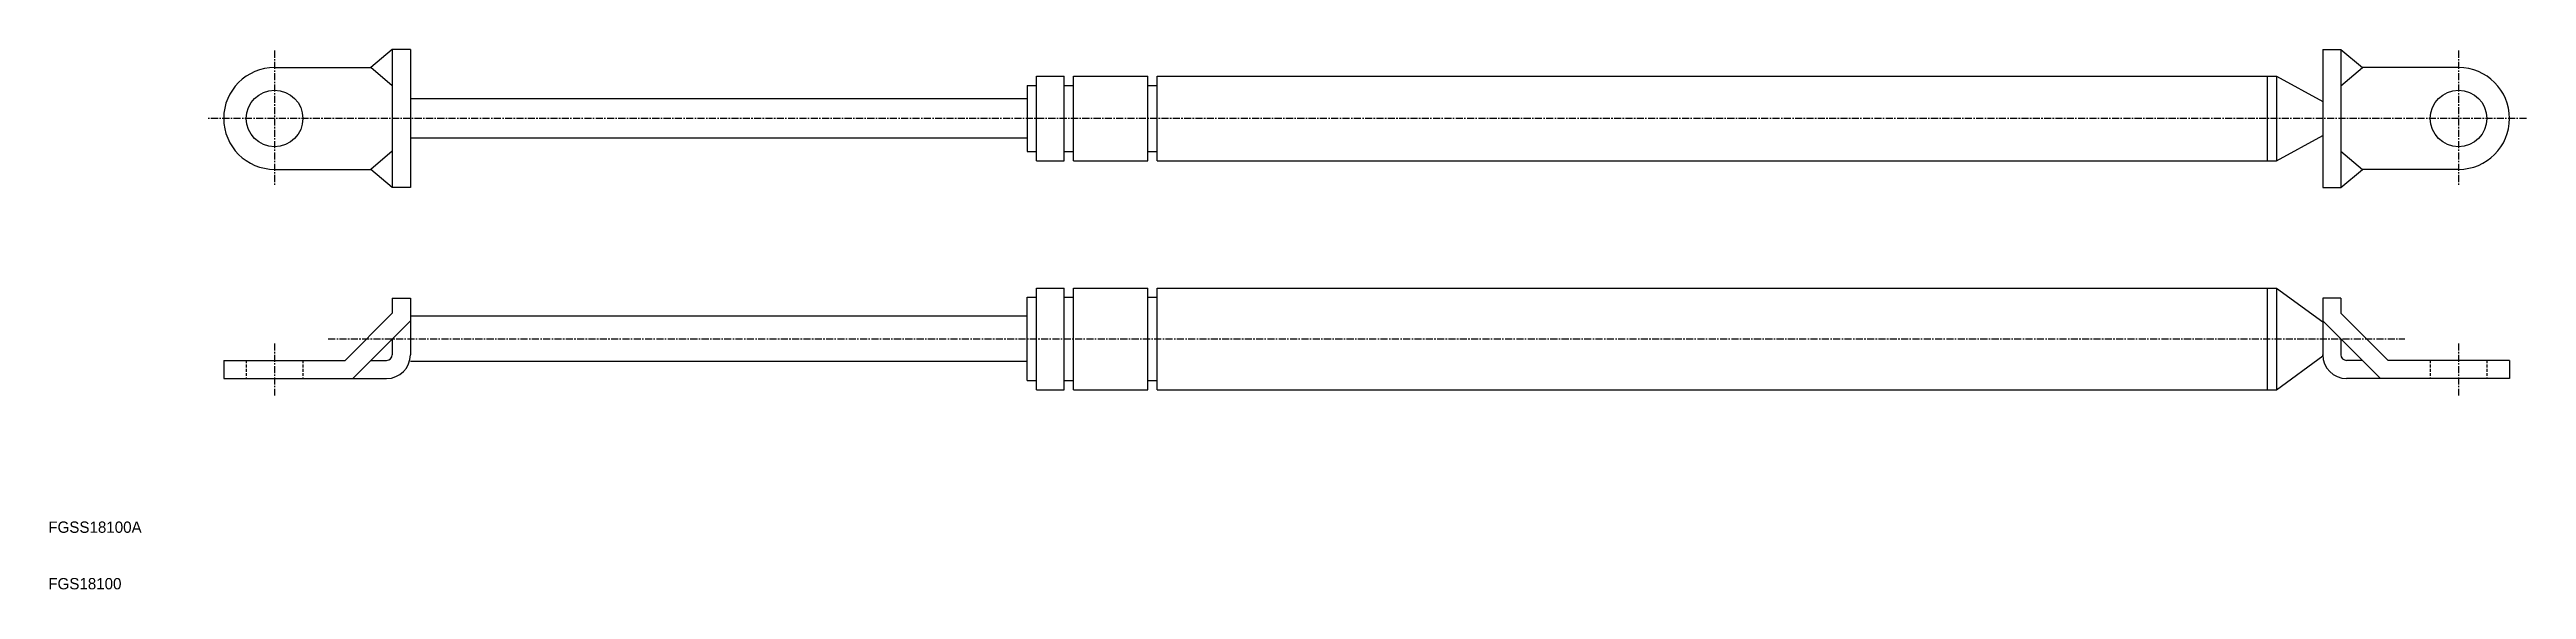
# Model space of a CAD drawing. Extents: x 10 to 448, y 10 to 105.
import ezdxf

# ---------------------------------------------------------------- set-up
doc = ezdxf.new("R2010")
doc.units = 0
doc.linetypes.add('CENTER', pattern=[2, 1.25, -0.25, 0.25, -0.25])
doc.linetypes.add('DASHED', pattern=[0.75, 0.5, -0.25])
doc.layers.get('0').update_dxf_attribs({"linetype": 'CONTINUOUS'})
doc.layers.add('CENTER', color=1, linetype='CENTER')

msp = doc.modelspace()

# ---------------------------------------------------------------- linework, layer by layer
at = {"color": 7, "linetype": 'CONTINUOUS'}
for p, q in [((70.8, 105.5), (67, 102.3)), ((70.8, 105.5), (70.8, 81.1)), ((74, 105.5), (70.8, 105.5)), ((74, 105.5), (74, 81.1)), ((412, 105.5), (412, 81.1)), ((412, 105.5), (415.2, 105.5)), ((415.2, 105.5), (415.2, 81.1)), ((415.2, 105.5), (419, 102.3)), ((50, 102.3), (67, 102.3)), ((70.8, 99.1), (67, 102.3)), ((184.64, 100.8), (189.56, 100.8)), ((184.64, 85.8), (184.64, 100.8)), ((189.56, 85.8), (189.56, 100.8)), ((191.2, 100.8), (204.32, 100.8)), ((191.2, 85.8), (191.2, 100.8)), ((204.32, 85.8), (204.32, 100.8)), ((205.96, 100.8), (403.8, 100.8)), ((205.96, 85.8), (205.96, 100.8)), ((402.16, 100.8), (402.16, 85.8)), ((403.8, 100.8), (412, 96.3)), ((403.8, 100.8), (403.8, 85.8)), ((415.2, 99.1), (419, 102.3)), ((436, 102.3), (419, 102.3)), ((183, 96.8), (74, 96.8)), ((183, 99.16), (184.64, 99.16)), ((183, 99.16), (183, 87.44)), ((189.56, 99.16), (191.2, 99.16)), ((204.32, 99.16), (205.96, 99.16)), ((183, 89.8), (74, 89.8)), ((403.8, 85.8), (412, 90.3)), ((50, 84.3), (67, 84.3)), ((70.8, 87.5), (67, 84.3)), ((70.8, 81.1), (67, 84.3)), ((183, 87.44), (184.64, 87.44)), ((184.64, 85.8), (189.56, 85.8)), ((189.56, 87.44), (191.2, 87.44)), ((191.2, 85.8), (204.32, 85.8)), ((204.32, 87.44), (205.96, 87.44)), ((205.96, 85.8), (403.8, 85.8)), ((415.2, 87.5), (419, 84.3)), ((415.2, 81.1), (419, 84.3)), ((436, 84.3), (419, 84.3)), ((74, 81.1), (70.8, 81.1)), ((412, 81.1), (415.2, 81.1)), ((70.8, 61.5), (70.8, 58.83)), ((70.8, 61.5), (74, 61.5)), ((74, 61.5), (74, 51.5)), ((183, 46.94), (183, 61.66)), ((183, 61.66), (184.64, 61.66)), ((184.64, 45.3), (184.64, 63.3)), ((184.64, 63.3), (189.56, 63.3)), ((189.56, 45.3), (189.56, 63.3)), ((189.56, 61.66), (191.2, 61.66)), ((191.2, 45.3), (191.2, 63.3)), ((191.2, 63.3), (204.32, 63.3)), ((204.32, 45.3), (204.32, 63.3)), ((204.32, 61.66), (205.96, 61.66)), ((205.96, 63.3), (403.8, 63.3)), ((205.96, 45.3), (205.96, 63.3)), ((402.16, 63.3), (402.16, 45.3)), ((403.8, 63.3), (403.8, 45.3)), ((403.8, 63.3), (412, 57.3)), ((412, 61.5), (412, 51.5)), ((415.2, 61.5), (412, 61.5)), ((415.2, 61.5), (415.2, 58.83)), ((70.8, 58.83), (62.47, 50.5)), ((74, 57.5), (63.8, 47.3)), ((183, 58.3), (74, 58.3)), ((412, 57.5), (422.2, 47.3)), ((415.2, 58.83), (423.53, 50.5)), ((70.8, 54.3), (70.8, 51.5)), ((415.2, 54.3), (415.2, 51.5)), ((41, 50.5), (62.47, 50.5)), ((41, 50.5), (41, 47.3)), ((67, 50.5), (69.8, 50.5)), ((74, 51.3), (74, 51.5)), ((183, 50.3), (74, 50.3)), ((403.8, 45.3), (412, 51.3)), ((412, 51.3), (412, 51.5)), ((419, 50.5), (416.2, 50.5)), ((445, 50.5), (423.53, 50.5)), ((445, 50.5), (445, 47.3)), ((41, 47.3), (69.8, 47.3)), ((183, 46.94), (184.64, 46.94)), ((184.64, 45.3), (189.56, 45.3)), ((189.56, 46.94), (191.2, 46.94)), ((191.2, 45.3), (204.32, 45.3)), ((204.32, 46.94), (205.96, 46.94)), ((205.96, 45.3), (403.8, 45.3)), ((445, 47.3), (416.2, 47.3))]:
    msp.add_line(p, q, dxfattribs=at)
at = {"color": 3, "linetype": 'DASHED'}
for p, q in [((45, 50.5), (45, 47.3)), ((55, 50.5), (55, 47.3)), ((431, 50.5), (431, 47.3)), ((441, 50.5), (441, 47.3))]:
    msp.add_line(p, q, dxfattribs=at)
at = {"color": 7, "linetype": 'CONTINUOUS'}
for centre in [(50, 93.3), (436, 93.3)]:
    msp.add_circle(centre, 5, dxfattribs=at)
for centre, radius, start, end in [((50, 93.3), 9, 90, 270), ((436, 93.3), 9, 270, 90), ((69.8, 51.5), 1, 270, 0), ((69.8, 51.5), 4.2, 270, 0), ((416.2, 51.5), 4.2, 180, 270), ((416.2, 51.5), 1, 180, 270)]:
    msp.add_arc(centre, radius, start, end, dxfattribs=at)
at = {"layer": 'CENTER', "color": 1, "linetype": 'CENTER'}
for p, q in [((50, 105.3), (50, 81.3)), ((436, 105.3), (436, 81.3)), ((448, 93.3), (38, 93.3)), ((50, 53.5), (50, 44.3)), ((59.47, 54.3), (426.53, 54.3)), ((436, 53.5), (436, 44.3))]:
    msp.add_line(p, q, dxfattribs=at)

# ---------------------------------------------------------------- texts
at = {"color": 7, "linetype": 'CONTINUOUS'}
for s, p in [('FGSS18100A', (10, 20)), ('FGS18100', (10, 10))]:
    msp.add_text(s, height=2, dxfattribs=at).set_placement(p)

doc.saveas('drawing.dxf')
